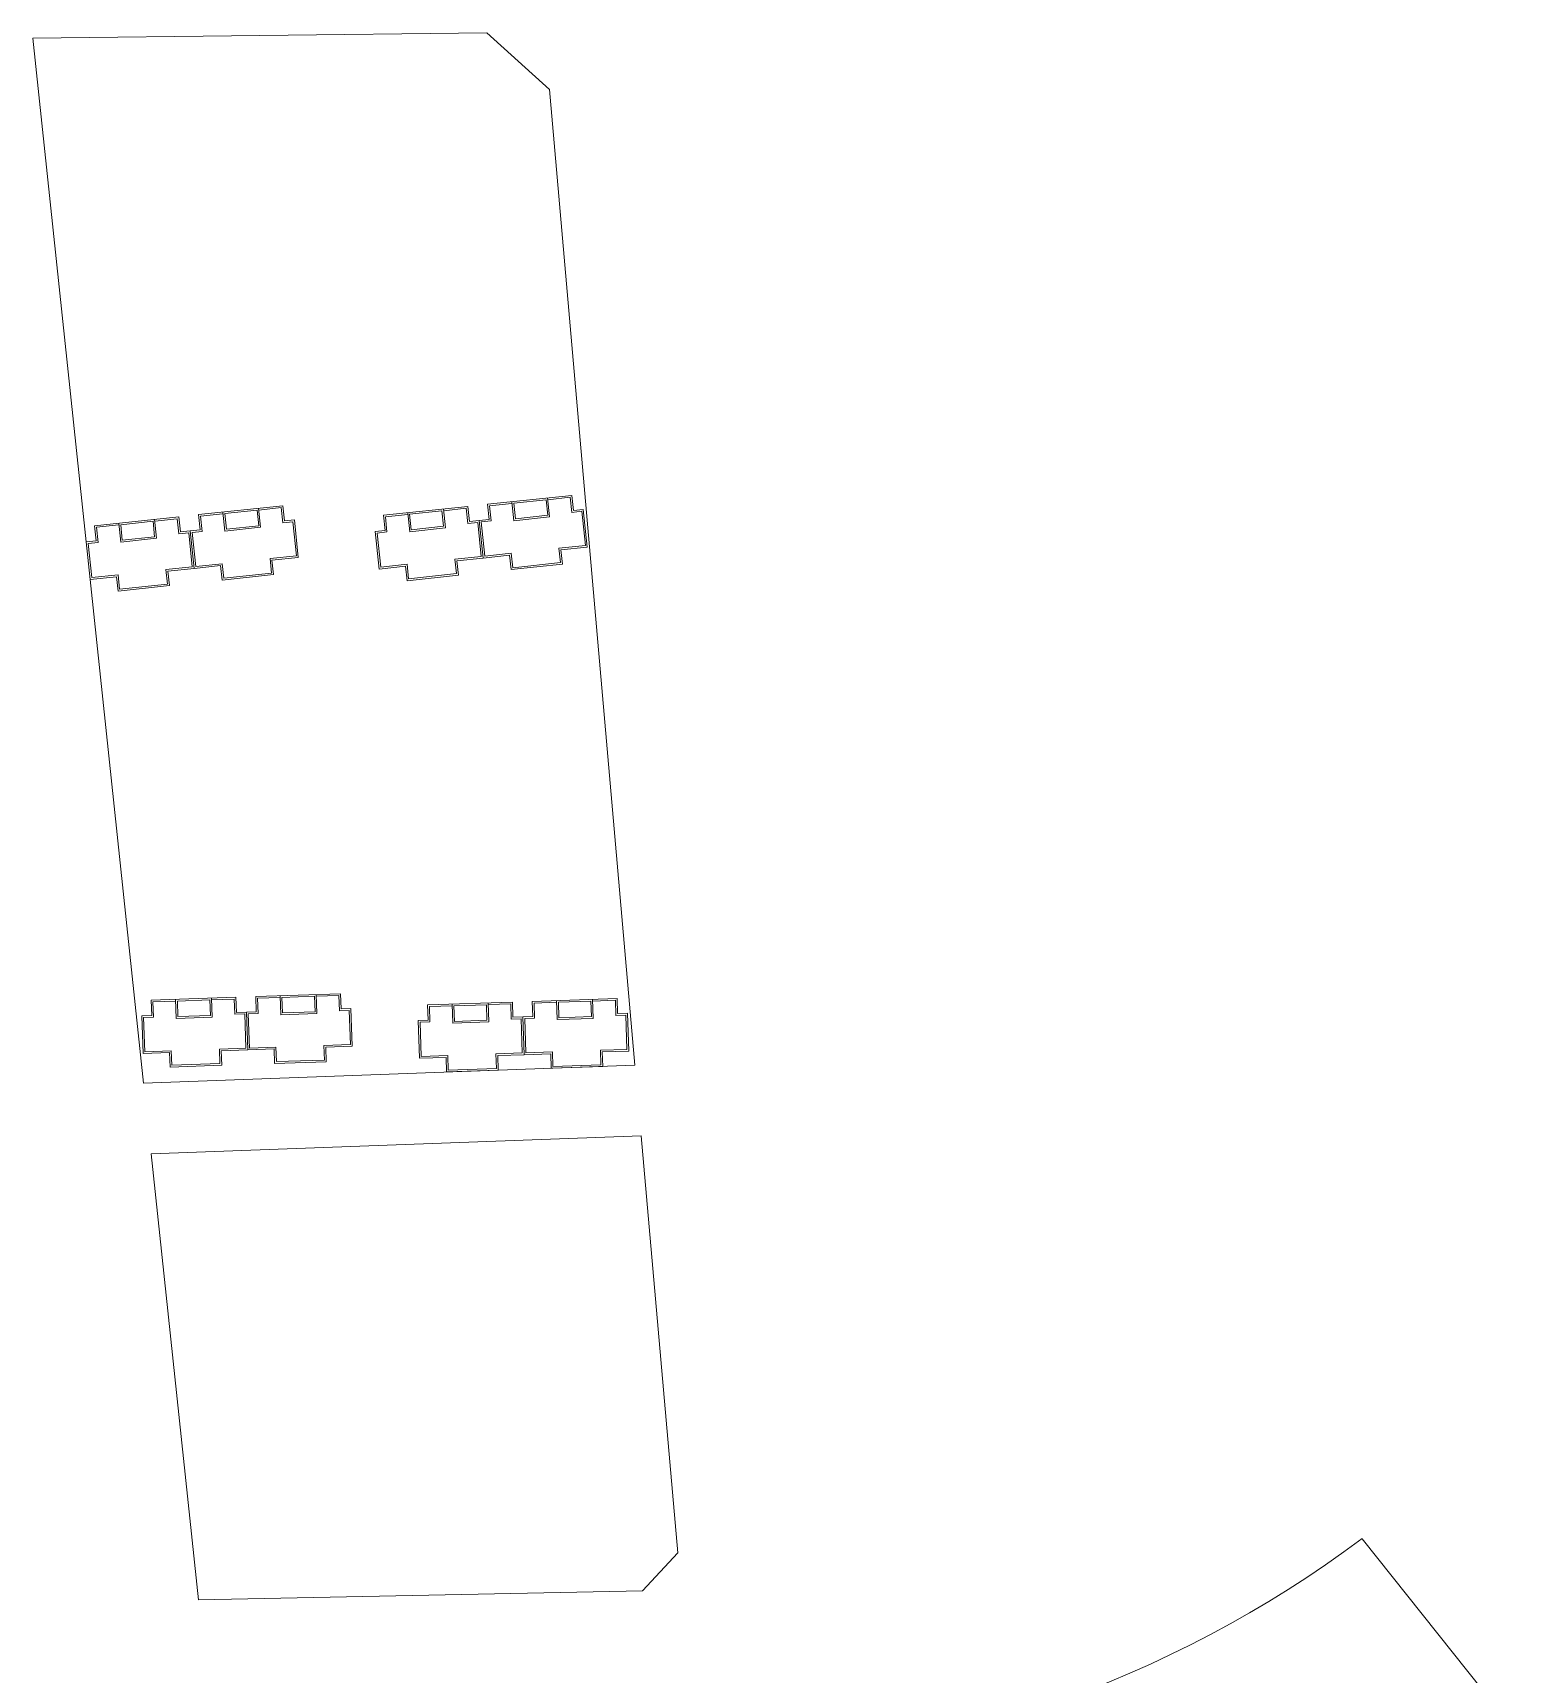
# Model space of a CAD drawing. Extents: x 109296 to 172296, y -14588 to 29909.
# Drawn here: x 119044 to 124143, y -7775 to -2203 of the extents above; entities that cross this region are included whole.
import ezdxf

# ---------------------------------------------------------------- set-up
doc = ezdxf.new("R2010")
doc.units = 0
doc.header["$LTSCALE"] = 1000
doc.header["$MEASUREMENT"] = 0
doc.layers.add('140', color=2, linetype='Continuous', lineweight=5)

msp = doc.modelspace()

# ---------------------------------------------------------------- linework, layer by layer
at = {"layer": '140', "color": 7}
for p, q in [((120585.3, -2202.6), (119044.2, -2221.2)), ((119044.2, -2221.2), (119420.2, -5768.6)), ((120797.3, -2394.5), (120585.3, -2202.6)), ((121087.8, -5707.2), (120797.3, -2394.5)), ((120873.8, -3772.7), (120587.4, -3803)), ((120676.3, -3799.6), (120786.1, -3788)), ((120786.1, -3788), (120786.1, -3788)), ((120786.1, -3788), (120791.7, -3840.5)), ((120791.4, -3781.4), (120798.3, -3845.8)), ((120868.4, -3779.3), (120792.1, -3787.4)), ((120873.9, -3830.6), (120868.4, -3779.3)), ((120879.2, -3824), (120873.8, -3772.7)), ((119893, -3807.9), (119606.6, -3838.3)), ((119606.6, -3838.3), (119612, -3889.6)), ((119689.5, -3835.5), (119613.2, -3843.6)), ((119613.2, -3843.6), (119618.6, -3894.9)), ((119695.7, -3894), (119688.9, -3829.5)), ((119695.5, -3834.9), (119805.3, -3823.2)), ((119701.1, -3887.4), (119695.5, -3834.9)), ((119805.3, -3823.2), (119805.3, -3823.2)), ((119805.3, -3823.2), (119810.8, -3875.7)), ((119810.6, -3816.6), (119817.4, -3881.1)), ((119887.6, -3814.5), (119811.2, -3822.6)), ((119893.1, -3865.8), (119887.6, -3814.5)), ((119898.4, -3859.2), (119893, -3807.9)), ((120234.1, -3840.5), (120520.5, -3810.1)), ((120239.6, -3891.8), (120234.1, -3840.5)), ((120240.7, -3845.8), (120317.1, -3837.7)), ((120316.5, -3831.7), (120323.3, -3896.2)), ((120432.9, -3825.4), (120323.1, -3837.1)), ((120323.1, -3837.1), (120323.1, -3837.1)), ((120323.1, -3837.1), (120328.7, -3889.6)), ((120438.4, -3877.9), (120432.9, -3825.4)), ((120445, -3883.3), (120438.2, -3818.8)), ((120438.8, -3824.8), (120515.2, -3816.7)), ((120515.2, -3816.7), (120520.6, -3868)), ((120520.5, -3810.1), (120526, -3861.4)), ((120587.4, -3803), (120592.8, -3854.3)), ((120670.3, -3800.3), (120594, -3808.4)), ((120594, -3808.4), (120599.4, -3859.7)), ((120676.5, -3858.7), (120669.7, -3794.3)), ((120681.9, -3852.1), (120676.3, -3799.6)), ((120791.7, -3840.5), (120681.9, -3852.1)), ((120907.3, -3827), (120873.9, -3830.6)), ((120912.6, -3820.4), (120879.2, -3824)), ((120919.6, -3942.8), (120907.3, -3827)), ((120926.2, -3948.1), (120912.6, -3820.4)), ((119253.3, -3875.7), (119539.7, -3845.3)), ((119258.8, -3927), (119253.3, -3875.7)), ((119259.9, -3881), (119336.3, -3872.9)), ((119265.4, -3932.3), (119259.9, -3881)), ((119335.7, -3867), (119342.5, -3931.4)), ((119452.1, -3860.7), (119342.3, -3872.3)), ((119342.3, -3872.3), (119342.3, -3872.3)), ((119342.3, -3872.3), (119347.8, -3924.8)), ((119457.6, -3913.2), (119452.1, -3860.7)), ((119464.2, -3918.5), (119457.4, -3854.1)), ((119458, -3860), (119534.4, -3851.9)), ((119534.4, -3851.9), (119539.8, -3903.3)), ((119539.7, -3845.3), (119545.2, -3896.7)), ((119539.8, -3903.3), (119573.2, -3899.7)), ((119545.2, -3896.7), (119578.6, -3893.1)), ((119573.2, -3899.7), (119585.5, -4015.5)), ((119612, -3889.6), (119578.6, -3893.1)), ((119578.6, -3893.1), (119592.1, -4020.8)), ((119578.6, -3893.1), (119592.1, -4020.8)), ((119618.6, -3894.9), (119585.2, -3898.5)), ((119585.2, -3898.5), (119597.5, -4014.2)), ((119817.4, -3881.1), (119695.7, -3894)), ((119810.8, -3875.7), (119701.1, -3887.4)), ((119926.5, -3862.3), (119893.1, -3865.8)), ((119931.8, -3855.7), (119898.4, -3859.2)), ((119938.7, -3978), (119926.5, -3862.3)), ((119945.3, -3983.4), (119931.8, -3855.7)), ((120206.2, -3895.3), (120239.6, -3891.8)), ((120219.7, -4023), (120206.2, -3895.3)), ((120212.8, -3900.7), (120246.2, -3897.1)), ((120246.2, -3897.1), (120240.7, -3845.8)), ((120323.3, -3896.2), (120445, -3883.3)), ((120328.7, -3889.6), (120438.4, -3877.9)), ((120520.6, -3868), (120554.1, -3864.5)), ((120526, -3861.4), (120559.4, -3857.9)), ((120554.1, -3864.5), (120566.3, -3980.2)), ((120592.8, -3854.3), (120559.4, -3857.9)), ((120559.4, -3857.9), (120572.9, -3985.6)), ((120559.4, -3857.9), (120572.9, -3985.6)), ((120599.4, -3859.7), (120566, -3863.2)), ((120566, -3863.2), (120578.3, -3979)), ((120798.3, -3845.8), (120676.5, -3858.7)), ((119225.4, -3930.6), (119258.8, -3927)), ((119238.9, -4058.2), (119225.4, -3930.6)), ((119232, -3935.9), (119265.4, -3932.3)), ((119244.2, -4051.6), (119232, -3935.9)), ((119342.5, -3931.4), (119464.2, -3918.5)), ((119347.8, -3924.8), (119457.6, -3913.2)), ((120225, -4016.4), (120212.8, -3900.7)), ((120830, -3952.3), (120919.6, -3942.8)), ((120835.4, -4001.2), (120830, -3952.3)), ((120836.7, -3957.6), (120926.2, -3948.1)), ((119592.1, -4020.8), (119681.6, -4011.3)), ((119597.5, -4014.2), (119687, -4004.7)), ((119681.6, -4011.3), (119686.6, -4060.2)), ((119687, -4004.7), (119692, -4053.6)), ((119849.2, -3987.5), (119938.7, -3978)), ((119854.6, -4036.4), (119849.2, -3987.5)), ((119855.8, -3992.8), (119945.3, -3983.4)), ((119861.2, -4041.7), (119855.8, -3992.8)), ((120314.6, -4006.9), (120225, -4016.4)), ((120319.6, -4055.8), (120314.6, -4006.9)), ((120566.3, -3980.2), (120476.8, -3989.7)), ((120476.8, -3989.7), (120482.2, -4038.6)), ((120572.9, -3985.6), (120483.4, -3995.1)), ((120483.4, -3995.1), (120488.8, -4043.9)), ((120572.9, -3985.6), (120662.4, -3976.1)), ((120578.3, -3979), (120667.8, -3969.5)), ((120662.4, -3976.1), (120667.4, -4025)), ((120667.4, -4025), (120842, -4006.5)), ((120667.8, -3969.5), (120672.8, -4018.4)), ((120672.8, -4018.4), (120835.4, -4001.2)), ((120842, -4006.5), (120836.7, -3957.6)), ((119328.4, -4048.8), (119238.9, -4058.2)), ((119333.7, -4042.2), (119244.2, -4051.6)), ((119333.4, -4097.7), (119328.4, -4048.8)), ((119338.8, -4091.1), (119333.7, -4042.2)), ((119585.5, -4015.5), (119496, -4025)), ((119496, -4025), (119501.3, -4073.9)), ((119592.1, -4020.8), (119502.6, -4030.3)), ((119502.6, -4030.3), (119508, -4079.2)), ((119686.6, -4060.2), (119861.2, -4041.7)), ((119692, -4053.6), (119854.6, -4036.4)), ((120309.2, -4013.5), (120219.7, -4023)), ((120314.2, -4062.5), (120309.2, -4013.5)), ((120488.8, -4043.9), (120314.2, -4062.5)), ((120482.2, -4038.6), (120319.6, -4055.8)), ((119508, -4079.2), (119333.4, -4097.7)), ((119501.3, -4073.9), (119338.8, -4091.1)), ((119733.7, -5476.5), (119445.8, -5486.4)), ((119445.8, -5486.4), (119447.6, -5538)), ((119528.8, -5489.6), (119452, -5492.2)), ((119452, -5492.2), (119453.8, -5543.8)), ((119530.8, -5548.3), (119528.6, -5483.6)), ((119534.8, -5489.4), (119645.1, -5485.6)), ((119536.6, -5542.1), (119534.8, -5489.4)), ((119645.1, -5485.6), (119645.1, -5485.6)), ((119645.1, -5485.6), (119646.9, -5538.4)), ((119650.9, -5479.4), (119653.1, -5544.1)), ((119727.9, -5482.8), (119651.1, -5485.4)), ((119729.6, -5534.3), (119727.9, -5482.8)), ((119735.4, -5528.1), (119733.7, -5476.5)), ((120088.7, -5464.4), (119800.8, -5474.2)), ((119800.8, -5474.2), (119802.6, -5525.8)), ((119883.8, -5477.4), (119807, -5480)), ((119807, -5480), (119808.8, -5531.6)), ((119885.8, -5536.2), (119883.6, -5471.4)), ((119889.8, -5477.2), (120000.1, -5473.4)), ((119891.6, -5530), (119889.8, -5477.2)), ((120000.1, -5473.4), (120000.1, -5473.4)), ((120000.1, -5473.4), (120001.9, -5526.2)), ((120005.9, -5467.2), (120008.1, -5532)), ((120082.9, -5470.6), (120006.1, -5473.2)), ((120084.6, -5522.1), (120082.9, -5470.6)), ((120090.4, -5515.9), (120088.7, -5464.4)), ((120124, -5514.8), (120090.4, -5515.9)), ((120128.4, -5643.1), (120124, -5514.8)), ((120672.1, -5492.8), (120384.2, -5502.7)), ((120384.2, -5502.7), (120386, -5554.2)), ((120467.2, -5505.8), (120390.4, -5508.4)), ((120390.4, -5508.4), (120392.2, -5560)), ((120469.2, -5564.6), (120467, -5499.8)), ((120473.2, -5505.6), (120583.5, -5501.8)), ((120475, -5558.4), (120473.2, -5505.6)), ((120583.5, -5501.8), (120583.5, -5501.8)), ((120583.5, -5501.8), (120585.3, -5554.6)), ((120589.3, -5495.6), (120591.5, -5560.4)), ((120666.3, -5499), (120589.5, -5501.6)), ((120668, -5550.6), (120666.3, -5499)), ((120673.8, -5544.4), (120672.1, -5492.8)), ((121027.1, -5480.6), (120739.2, -5490.5)), ((120739.2, -5490.5), (120741, -5542.1)), ((120822.2, -5493.6), (120745.4, -5496.3)), ((120745.4, -5496.3), (120747.2, -5547.8)), ((120824.2, -5552.4), (120822, -5487.6)), ((120828.2, -5493.4), (120938.5, -5489.7)), ((120830, -5546.2), (120828.2, -5493.4)), ((120938.5, -5489.7), (120938.5, -5489.7)), ((120938.5, -5489.7), (120940.3, -5542.4)), ((120944.3, -5483.5), (120946.5, -5548.2)), ((121021.3, -5486.8), (120944.5, -5489.4)), ((121023, -5538.4), (121021.3, -5486.8)), ((121028.8, -5532.2), (121027.1, -5480.6)), ((119447.6, -5538), (119414, -5539.1)), ((119414, -5539.1), (119418.4, -5667.5)), ((119453.8, -5543.8), (119420.2, -5544.9)), ((119420.2, -5544.9), (119424.2, -5661.3)), ((119653.1, -5544.1), (119530.8, -5548.3)), ((119646.9, -5538.4), (119536.6, -5542.1)), ((119763.2, -5533.2), (119729.6, -5534.3)), ((119769, -5527), (119735.4, -5528.1)), ((119767.2, -5649.5), (119763.2, -5533.2)), ((119802.6, -5525.8), (119769, -5527)), ((119773.4, -5655.3), (119769, -5527)), ((119769, -5527), (119773.4, -5655.3)), ((119808.8, -5531.6), (119775.2, -5532.8)), ((119775.2, -5532.8), (119779.2, -5649.1)), ((120008.1, -5532), (119885.8, -5536.2)), ((120001.9, -5526.2), (119891.6, -5530)), ((120118.2, -5521), (120084.6, -5522.1)), ((120122.2, -5637.3), (120118.2, -5521)), ((120386, -5554.2), (120352.4, -5555.4)), ((120352.4, -5555.4), (120356.8, -5683.7)), ((120392.2, -5560), (120358.6, -5561.2)), ((120358.6, -5561.2), (120362.6, -5677.5)), ((120591.5, -5560.4), (120469.2, -5564.6)), ((120585.3, -5554.6), (120475, -5558.4)), ((120701.6, -5549.4), (120668, -5550.6)), ((120707.4, -5543.2), (120673.8, -5544.4)), ((120705.6, -5665.7), (120701.6, -5549.4)), ((120741, -5542.1), (120707.4, -5543.2)), ((120711.8, -5671.5), (120707.4, -5543.2)), ((120707.4, -5543.2), (120711.8, -5671.5)), ((120747.2, -5547.8), (120713.6, -5549)), ((120713.6, -5549), (120717.6, -5665.3)), ((120946.5, -5548.2), (120824.2, -5552.4)), ((120940.3, -5542.4), (120830, -5546.2)), ((121056.6, -5537.2), (121023, -5538.4)), ((121062.4, -5531), (121028.8, -5532.2)), ((121060.6, -5653.6), (121056.6, -5537.2)), ((121066.8, -5659.4), (121062.4, -5531)), ((119418.4, -5667.5), (119508.4, -5664.4)), ((119424.2, -5661.3), (119514.2, -5658.2)), ((119508.4, -5664.4), (119509.9, -5713.5)), ((119514.2, -5658.2), (119515.7, -5707.3)), ((119677.2, -5652.6), (119767.2, -5649.5)), ((119679.1, -5701.7), (119677.2, -5652.6)), ((119683.5, -5658.4), (119773.4, -5655.3)), ((119685.3, -5707.5), (119683.5, -5658.4)), ((119773.4, -5655.3), (119863.4, -5652.2)), ((119779.2, -5649.1), (119869.2, -5646)), ((119863.4, -5652.2), (119864.9, -5701.4)), ((119869.2, -5646), (119870.7, -5695.2)), ((120032.2, -5640.4), (120122.2, -5637.3)), ((120034.1, -5689.6), (120032.2, -5640.4)), ((120038.5, -5646.2), (120128.4, -5643.1)), ((120040.3, -5695.4), (120038.5, -5646.2)), ((120356.8, -5683.7), (120446.8, -5680.6)), ((120362.6, -5677.5), (120452.6, -5674.4)), ((120446.8, -5680.6), (120448.3, -5729.8)), ((120452.6, -5674.4), (120454.1, -5723.6)), ((120615.6, -5668.8), (120705.6, -5665.7)), ((120617.5, -5718), (120615.6, -5668.8)), ((120621.9, -5674.6), (120711.8, -5671.5)), ((120623.7, -5723.8), (120621.9, -5674.6)), ((120711.8, -5671.5), (120801.8, -5668.4)), ((120717.6, -5665.3), (120807.6, -5662.2)), ((120801.8, -5668.4), (120803.3, -5717.6)), ((120807.6, -5662.2), (120809.1, -5711.4)), ((120970.6, -5656.7), (121060.6, -5653.6)), ((120972.5, -5705.8), (120970.6, -5656.7)), ((120976.9, -5662.4), (121066.8, -5659.4)), ((120978.7, -5711.6), (120976.9, -5662.4)), ((119420.2, -5768.6), (121087.8, -5707.2)), ((119509.9, -5713.5), (119685.3, -5707.5)), ((119515.7, -5707.3), (119679.1, -5701.7)), ((119864.9, -5701.4), (120040.3, -5695.4)), ((119870.7, -5695.2), (120034.1, -5689.6)), ((120448.3, -5729.8), (120623.7, -5723.8)), ((120454.1, -5723.6), (120617.5, -5718)), ((120803.3, -5717.6), (120978.7, -5711.6)), ((120809.1, -5711.4), (120972.5, -5705.8)), ((121108.7, -5946.6), (119445.5, -6007.8)), ((121232.9, -7363.1), (121108.7, -5946.6)), ((119445.5, -6007.8), (119606, -7521.9)), ((124143.3, -8052), (123556.1, -7314.5)), ((121113.1, -7491.6), (121232.9, -7363.1)), ((119606, -7521.9), (121113.1, -7491.6))]:
    msp.add_line(p, q, dxfattribs=at)
msp.add_ellipse((121211.3, -4175.6), major_axis=(-3918, 0.8), ratio=1, start_param=1.591972, end_param=2.212603, dxfattribs=at)

doc.saveas('drawing.dxf')
